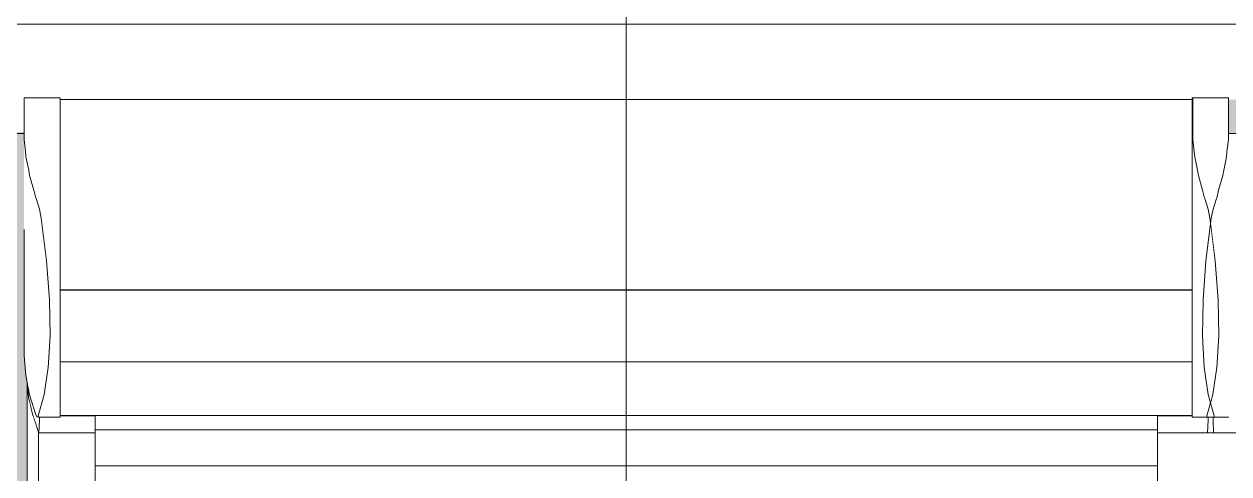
# Model space of a CAD drawing. Header units: metres. Extents: x -208 to 1512, y -277 to 123.
# Drawn here: x 3.47 to 4.325, y -14.47 to -14.15 of the extents above; entities that cross this region are included whole.
import ezdxf

# ---------------------------------------------------------------- set-up
doc = ezdxf.new("R2010")
doc.units = ezdxf.units.M
doc.header["$MEASUREMENT"] = 0
doc.linetypes.add('Wipeout_Contour', pattern=[1, 0, -1])
doc.layers.add('325 Dachfenster', color=7, linetype='Continuous')
doc.layers.add('330 Dachaufbau', color=7, linetype='Continuous')

# ---------------------------------------------------------------- blocks, each defined once
blk = doc.blocks.new('Dachfläche_27_4', base_point=(6.26, -10.4))
at = {"layer": '330 Dachaufbau', "linetype": 'Continuous', "lineweight": 0, "true_color": 0x000000}
h = blk.add_hatch(color=18, dxfattribs=at)
h.paths.add_polyline_path([(6.26, -13.58499), (3.315, -13.58499), (3.315, -11.155), (6.26, -11.155), (6.26, -10.4), (0.03813, -10.4), (0.05526, -15.07), (1.01714, -15.07), (1.01714, -14.22801), (2.76714, -14.22801), (2.76714, -15.07), (3.44551, -15.07), (3.44551, -14.22801), (5.19551, -14.22801), (5.19551, -15.07), (6.26, -15.07)])
h.paths.add_polyline_path([(1.06307, -12.8025), (1.06307, -11.20127), (2.76307, -11.20127), (2.76307, -12.8025)], flags=0)
at = {"layer": '330 Dachaufbau', "color": 7, "linetype": 'Continuous', "lineweight": 18, "flags": 128}
blk.add_lwpolyline([(5.19551, -14.22801), (3.44551, -14.22801)], dxfattribs=at)
blk = doc.blocks.new('DF Marker 27[480]_4', base_point=(3.89714, -14.94126))
at = {"layer": '325 Dachfenster', "color": 7, "linetype": 'Continuous', "lineweight": 13}
blk.add_line((3.89714, -18.69751), (3.89714, -13.04971), dxfattribs=at)
blk = doc.blocks.new('VELUX SlopeRoofBundle[22]_4')
at = {"color": 254, "linetype": 'Wipeout_Contour', "lineweight": 0, "ltscale": 116.382502}
blk.add_wipeout([(3.46951, -14.29623), (3.46954, -14.36991), (3.46954, -14.36427), (3.46954, -14.23224), (3.46953, -14.21873), (3.46952, -14.20997), (3.46951, -14.20261), (3.46951, -14.20473)], dxfattribs=at).dxf.layer = '325 Dachfenster'
at = {"color": 254, "linetype": 'Wipeout_Contour', "lineweight": 0, "ltscale": 59.419489}
blk.add_wipeout([(4.29914, -14.20261), (4.29914, -14.20997), (4.32477, -14.20997), (4.32478, -14.20261)], dxfattribs=at).dxf.layer = '325 Dachfenster'
at = {"color": 254, "linetype": 'Wipeout_Contour', "lineweight": 0, "ltscale": 59.486889}
blk.add_wipeout([(4.29914, -14.22906), (4.32475, -14.22906), (4.32476, -14.21873), (4.29914, -14.21873)], dxfattribs=at).dxf.layer = '325 Dachfenster'
at = {"color": 254, "linetype": 'Wipeout_Contour', "lineweight": 0, "ltscale": 74.403406}
blk.add_wipeout([(4.29914, -14.25402), (4.29914, -14.26816), (4.30643, -14.26816), (4.30344, -14.2578), (4.30276, -14.25402)], dxfattribs=at).dxf.layer = '325 Dachfenster'
at = {"color": 254, "linetype": 'Wipeout_Contour', "lineweight": 0, "ltscale": 105.531101}
blk.add_wipeout([(4.30633, -14.37154), (4.30761, -14.39403), (4.3105, -14.4134), (4.31214, -14.41924), (4.31214, -14.29168), (4.30884, -14.31829), (4.30676, -14.34615)], dxfattribs=at).dxf.layer = '325 Dachfenster'
at = {"color": 254, "linetype": 'Wipeout_Contour', "lineweight": 0, "ltscale": 58.984916}
blk.add_wipeout([(3.48753, -14.34615), (3.49514, -14.34615), (3.49514, -14.31829), (3.48545, -14.31829)], dxfattribs=at).dxf.layer = '325 Dachfenster'
at = {"color": 254, "linetype": 'Wipeout_Contour', "lineweight": 0, "ltscale": 59.307642}
blk.add_wipeout([(3.48379, -14.4134), (3.47929, -14.42938), (3.49514, -14.42938), (3.49514, -14.4134)], dxfattribs=at).dxf.layer = '325 Dachfenster'
at = {"color": 254, "linetype": 'Wipeout_Contour', "lineweight": 0, "ltscale": 58.542115}
blk.add_wipeout([(3.46951, -14.20261), (3.46952, -14.20997), (3.49514, -14.20997), (3.49514, -14.20261)], dxfattribs=at).dxf.layer = '325 Dachfenster'
at = {"color": 254, "linetype": 'Wipeout_Contour', "lineweight": 0, "ltscale": 59.450344}
blk.add_wipeout([(4.29914, -14.20997), (4.29914, -14.21873), (4.32476, -14.21873), (4.32477, -14.20997)], dxfattribs=at).dxf.layer = '325 Dachfenster'
at = {"color": 254, "linetype": 'Wipeout_Contour', "lineweight": 0, "ltscale": 74.052961}
blk.add_wipeout([(4.29914, -14.24087), (4.32379, -14.24087), (4.32474, -14.23224), (4.32475, -14.22906), (4.29914, -14.22906)], dxfattribs=at).dxf.layer = '325 Dachfenster'
at = {"color": 254, "linetype": 'Wipeout_Contour', "lineweight": 0, "ltscale": 73.115976}
blk.add_wipeout([(3.46954, -14.23224), (3.46954, -14.38588), (3.47084, -14.39979), (3.47084, -14.24443), (3.47049, -14.24087)], dxfattribs=at).dxf.layer = '325 Dachfenster'
at = {"color": 254, "linetype": 'Wipeout_Contour', "lineweight": 0, "ltscale": 59.248187}
blk.add_wipeout([(3.48668, -14.39403), (3.48379, -14.4134), (3.49514, -14.4134), (3.49514, -14.39403)], dxfattribs=at).dxf.layer = '325 Dachfenster'
at = {"color": 254, "linetype": 'Wipeout_Contour', "lineweight": 0, "ltscale": 75.108709}
blk.add_wipeout([(4.29914, -14.42938), (4.30929, -14.42938), (4.31214, -14.41924), (4.3105, -14.4134), (4.29914, -14.4134)], dxfattribs=at).dxf.layer = '325 Dachfenster'
at = {"layer": '325 Dachfenster', "linetype": 'Continuous', "lineweight": 0, "flags": 128}
blk.add_lwpolyline([(3.46951, -14.20473), (3.46951, -14.20261)], dxfattribs=at)
at = {"color": 254, "linetype": 'Wipeout_Contour', "lineweight": 0, "ltscale": 59.456602}
blk.add_wipeout([(4.32477, -14.20997), (4.32476, -14.21873), (4.32514, -14.21873), (4.32514, -14.20997)], dxfattribs=at).dxf.layer = '325 Dachfenster'
at = {"color": 254, "linetype": 'Wipeout_Contour', "lineweight": 0, "ltscale": 58.610535}
blk.add_wipeout([(3.46953, -14.21873), (3.46954, -14.22906), (3.49514, -14.22906), (3.49514, -14.21873)], dxfattribs=at).dxf.layer = '325 Dachfenster'
at = {"color": 254, "linetype": 'Wipeout_Contour', "lineweight": 0, "ltscale": 73.194466}
blk.add_wipeout([(3.47276, -14.25402), (3.47084, -14.24443), (3.47084, -14.39979), (3.47344, -14.41344), (3.47344, -14.2578)], dxfattribs=at).dxf.layer = '325 Dachfenster'
at = {"color": 254, "linetype": 'Wipeout_Contour', "lineweight": 0, "ltscale": 74.130403}
blk.add_wipeout([(4.29914, -14.25402), (4.32152, -14.25402), (4.32344, -14.24443), (4.32379, -14.24087), (4.29914, -14.24087)], dxfattribs=at).dxf.layer = '325 Dachfenster'
at = {"color": 254, "linetype": 'Wipeout_Contour', "lineweight": 0, "ltscale": 59.195118}
blk.add_wipeout([(3.48796, -14.37154), (3.48668, -14.39403), (3.49514, -14.39403), (3.49514, -14.37154)], dxfattribs=at).dxf.layer = '325 Dachfenster'
at = {"color": 254, "linetype": 'Wipeout_Contour', "lineweight": 0, "ltscale": 60.235191}
blk.add_wipeout([(4.29914, -14.39403), (4.29914, -14.4134), (4.3105, -14.4134), (4.30761, -14.39403)], dxfattribs=at).dxf.layer = '325 Dachfenster'
at = {"color": 254, "linetype": 'Wipeout_Contour', "lineweight": 0, "ltscale": 60.240365}
blk.add_wipeout([(4.29914, -14.42818), (4.27434, -14.42818), (4.27434, -14.42846), (4.29914, -14.42846)], dxfattribs=at).dxf.layer = '325 Dachfenster'
at = {"color": 254, "linetype": 'Wipeout_Contour', "lineweight": 0, "ltscale": 59.42536}
blk.add_wipeout([(4.32478, -14.20261), (4.32477, -14.20997), (4.32514, -14.20997), (4.32514, -14.20261)], dxfattribs=at).dxf.layer = '325 Dachfenster'
at = {"color": 254, "linetype": 'Wipeout_Contour', "lineweight": 0, "ltscale": 58.573442}
blk.add_wipeout([(3.46952, -14.20997), (3.46953, -14.21873), (3.49514, -14.21873), (3.49514, -14.20997)], dxfattribs=at).dxf.layer = '325 Dachfenster'
at = {"color": 254, "linetype": 'Wipeout_Contour', "lineweight": 0, "ltscale": 59.49319}
blk.add_wipeout([(4.32476, -14.21873), (4.32475, -14.22906), (4.32514, -14.22906), (4.32514, -14.21873)], dxfattribs=at).dxf.layer = '325 Dachfenster'
at = {"color": 254, "linetype": 'Wipeout_Contour', "lineweight": 0, "ltscale": 73.197684}
blk.add_wipeout([(3.46954, -14.22906), (3.46954, -14.23224), (3.47049, -14.24087), (3.49514, -14.24087), (3.49514, -14.22906)], dxfattribs=at).dxf.layer = '325 Dachfenster'
at = {"color": 254, "linetype": 'Wipeout_Contour', "lineweight": 0, "ltscale": 59.128905}
blk.add_wipeout([(3.49514, -14.34615), (3.48753, -14.34615), (3.48796, -14.37154), (3.49514, -14.37154)], dxfattribs=at).dxf.layer = '325 Dachfenster'
at = {"color": 254, "linetype": 'Wipeout_Contour', "lineweight": 0, "ltscale": 60.12513}
blk.add_wipeout([(4.30633, -14.37154), (4.29914, -14.37154), (4.29914, -14.39403), (4.30761, -14.39403)], dxfattribs=at).dxf.layer = '325 Dachfenster'
at = {"color": 254, "linetype": 'Wipeout_Contour', "lineweight": 0, "ltscale": 90.017106}
blk.add_wipeout([(4.27434, -14.44058), (4.30998, -14.44058), (4.31019, -14.43518), (4.31409, -14.43518), (4.31394, -14.43142), (4.27434, -14.43142)], dxfattribs=at).dxf.layer = '325 Dachfenster'
at = {"color": 254, "linetype": 'Wipeout_Contour', "lineweight": 0, "ltscale": 58.997788}
blk.add_wipeout([(3.49514, -14.20381), (3.49514, -14.21131), (4.29914, -14.21131), (4.29914, -14.20381)], dxfattribs=at).dxf.layer = '325 Dachfenster'
at = {"color": 254, "linetype": 'Wipeout_Contour', "lineweight": 0, "ltscale": 73.920569}
blk.add_wipeout([(4.32379, -14.24087), (4.32514, -14.24087), (4.32514, -14.22906), (4.32475, -14.22906), (4.32474, -14.23224)], dxfattribs=at).dxf.layer = '325 Dachfenster'
at = {"color": 254, "linetype": 'Wipeout_Contour', "lineweight": 0, "ltscale": 73.242631}
blk.add_wipeout([(3.47084, -14.24443), (3.47276, -14.25402), (3.49514, -14.25402), (3.49514, -14.24087), (3.47049, -14.24087)], dxfattribs=at).dxf.layer = '325 Dachfenster'
at = {"color": 254, "linetype": 'Wipeout_Contour', "lineweight": 0, "ltscale": 177.693144}
blk.add_wipeout([(3.47754, -14.42693), (3.47865, -14.4291), (3.47929, -14.42938), (3.48379, -14.4134), (3.48668, -14.39403), (3.48796, -14.37154), (3.48753, -14.34615), (3.48545, -14.31829), (3.48171, -14.28817), (3.48039, -14.2816), (3.47831, -14.27474), (3.47754, -14.27283)], dxfattribs=at).dxf.layer = '325 Dachfenster'
at = {"color": 254, "linetype": 'Wipeout_Contour', "lineweight": 0, "ltscale": 60.006681}
blk.add_wipeout([(4.29914, -14.34615), (4.29914, -14.37154), (4.30633, -14.37154), (4.30676, -14.34615)], dxfattribs=at).dxf.layer = '325 Dachfenster'
at = {"color": 254, "linetype": 'Wipeout_Contour', "lineweight": 0, "ltscale": 59.745324}
blk.add_wipeout([(3.49514, -14.39084), (3.49514, -14.41206), (4.29914, -14.41206), (4.29914, -14.39084)], dxfattribs=at).dxf.layer = '325 Dachfenster'
at = {"color": 254, "linetype": 'Wipeout_Contour', "lineweight": 0, "ltscale": 89.897216}
blk.add_wipeout([(4.27434, -14.43142), (4.31034, -14.43142), (4.31034, -14.42938), (4.29914, -14.42938), (4.29914, -14.42846), (4.27434, -14.42846)], dxfattribs=at).dxf.layer = '325 Dachfenster'
at = {"color": 254, "linetype": 'Wipeout_Contour', "lineweight": 0, "ltscale": 61.378308}
blk.add_wipeout([(4.27434, -14.44058), (4.27434, -15.01121), (4.27604, -15.01247), (4.27604, -14.44058)], dxfattribs=at).dxf.layer = '325 Dachfenster'
at = {"layer": '325 Dachfenster', "linetype": 'Continuous', "lineweight": 0, "flags": 128}
for points in [[(3.46951, -14.20261), (3.49514, -14.20261)], [(4.32514, -14.20261), (4.29951, -14.20261), (4.29914, -14.20261)], [(3.49514, -14.20381), (4.29914, -14.20381)]]:
    blk.add_lwpolyline(points, dxfattribs=at)
at = {"color": 254, "linetype": 'Wipeout_Contour', "lineweight": 0, "ltscale": 59.029}
blk.add_wipeout([(3.49514, -14.21131), (3.49514, -14.22001), (4.29914, -14.22001), (4.29914, -14.21131)], dxfattribs=at).dxf.layer = '325 Dachfenster'
at = {"color": 254, "linetype": 'Wipeout_Contour', "lineweight": 0, "ltscale": 74.053179}
blk.add_wipeout([(4.32152, -14.25402), (4.32514, -14.25402), (4.32514, -14.24087), (4.32379, -14.24087), (4.32344, -14.24443)], dxfattribs=at).dxf.layer = '325 Dachfenster'
at = {"color": 254, "linetype": 'Wipeout_Contour', "lineweight": 0, "ltscale": 73.283353}
blk.add_wipeout([(3.47344, -14.41344), (3.47754, -14.42693), (3.47754, -14.27283), (3.47643, -14.26816), (3.47344, -14.2578)], dxfattribs=at).dxf.layer = '325 Dachfenster'
at = {"color": 254, "linetype": 'Wipeout_Contour', "lineweight": 0, "ltscale": 59.946328}
blk.add_wipeout([(4.29914, -14.31829), (4.29914, -14.34615), (4.30676, -14.34615), (4.30884, -14.31829)], dxfattribs=at).dxf.layer = '325 Dachfenster'
at = {"color": 254, "linetype": 'Wipeout_Contour', "lineweight": 0, "ltscale": 59.702442}
blk.add_wipeout([(3.49514, -14.39), (3.49514, -14.39084), (4.29914, -14.39084), (4.29914, -14.39)], dxfattribs=at).dxf.layer = '325 Dachfenster'
at = {"color": 254, "linetype": 'Wipeout_Contour', "lineweight": 0, "ltscale": 60.159505}
blk.add_wipeout([(4.31379, -14.4134), (4.30929, -14.42938), (4.32514, -14.42938), (4.32514, -14.4134)], dxfattribs=at).dxf.layer = '325 Dachfenster'
at = {"color": 254, "linetype": 'Wipeout_Contour', "lineweight": 0, "ltscale": 179.081212}
blk.add_wipeout([(4.27604, -14.44058), (4.27604, -15.01247), (4.31144, -15.01247), (4.31144, -14.66834), (4.31284, -14.66834), (4.31284, -14.52047), (4.31144, -14.52047), (4.31144, -14.4862), (4.31284, -14.4862), (4.31284, -14.46404), (4.31144, -14.46404), (4.31144, -14.44058)], dxfattribs=at).dxf.layer = '325 Dachfenster'
at = {"layer": '325 Dachfenster', "linetype": 'Continuous', "lineweight": 0, "flags": 128}
for points in [[(3.46951, -14.29623), (3.46954, -14.36991)], [(3.46954, -14.38455), (3.46954, -14.36991)]]:
    blk.add_lwpolyline(points, dxfattribs=at)
at = {"color": 254, "linetype": 'Wipeout_Contour', "lineweight": 0, "ltscale": 59.065532}
blk.add_wipeout([(4.29914, -14.22001), (3.49514, -14.22001), (3.49514, -14.23026), (4.29914, -14.23026)], dxfattribs=at).dxf.layer = '325 Dachfenster'
at = {"color": 254, "linetype": 'Wipeout_Contour', "lineweight": 0, "ltscale": 73.284148}
blk.add_wipeout([(3.47276, -14.25402), (3.47344, -14.2578), (3.47643, -14.26816), (3.49514, -14.26816), (3.49514, -14.25402)], dxfattribs=at).dxf.layer = '325 Dachfenster'
at = {"color": 254, "linetype": 'Wipeout_Contour', "lineweight": 0, "ltscale": 58.855345}
blk.add_wipeout([(3.48171, -14.28817), (3.48545, -14.31829), (3.49514, -14.31829), (3.49514, -14.28817)], dxfattribs=at).dxf.layer = '325 Dachfenster'
at = {"color": 254, "linetype": 'Wipeout_Contour', "lineweight": 0, "ltscale": 74.27728}
blk.add_wipeout([(4.29914, -14.28817), (4.29914, -14.31829), (4.30884, -14.31829), (4.31214, -14.29168), (4.31171, -14.28817)], dxfattribs=at).dxf.layer = '325 Dachfenster'
at = {"color": 254, "linetype": 'Wipeout_Contour', "lineweight": 0, "ltscale": 59.655932}
blk.add_wipeout([(4.29914, -14.36652), (3.49514, -14.36652), (3.49514, -14.39), (4.29914, -14.39)], dxfattribs=at).dxf.layer = '325 Dachfenster'
at = {"color": 254, "linetype": 'Wipeout_Contour', "lineweight": 0, "ltscale": 60.102961}
blk.add_wipeout([(4.31668, -14.39403), (4.31379, -14.4134), (4.32514, -14.4134), (4.32514, -14.39403)], dxfattribs=at).dxf.layer = '325 Dachfenster'
at = {"color": 254, "linetype": 'Wipeout_Contour', "lineweight": 0, "ltscale": 58.896766}
blk.add_wipeout([(3.47274, -14.40977), (3.47144, -14.40294), (3.47144, -14.40295), (3.47274, -14.4152)], dxfattribs=at).dxf.layer = '325 Dachfenster'
at = {"color": 254, "linetype": 'Wipeout_Contour', "lineweight": 0, "ltscale": 103.448525}
blk.add_wipeout([(3.47544, -14.42002), (3.47544, -14.42737), (3.47944, -14.43932), (3.47944, -14.42938), (3.47929, -14.42938), (3.47865, -14.4291), (3.47754, -14.42693)], dxfattribs=at).dxf.layer = '325 Dachfenster'
at = {"color": 254, "linetype": 'Wipeout_Contour', "lineweight": 0, "ltscale": 90.517167}
blk.add_wipeout([(4.31019, -14.43518), (4.30998, -14.44058), (4.34994, -14.44058), (4.34994, -14.43142), (4.31394, -14.43142), (4.31409, -14.43518)], dxfattribs=at).dxf.layer = '325 Dachfenster'
at = {"layer": '325 Dachfenster', "linetype": 'Continuous', "lineweight": 0, "flags": 128}
blk.add_lwpolyline([(3.49514, -14.39), (4.29914, -14.39)], dxfattribs=at)
at = {"color": 254, "linetype": 'Wipeout_Contour', "lineweight": 0, "ltscale": 59.107922}
blk.add_wipeout([(3.49514, -14.23026), (3.49514, -14.242), (4.29914, -14.242), (4.29914, -14.23026)], dxfattribs=at).dxf.layer = '325 Dachfenster'
at = {"color": 254, "linetype": 'Wipeout_Contour', "lineweight": 0, "ltscale": 58.829659}
blk.add_wipeout([(3.48039, -14.2816), (3.48171, -14.28817), (3.49514, -14.28817), (3.49514, -14.2816)], dxfattribs=at).dxf.layer = '325 Dachfenster'
at = {"color": 254, "linetype": 'Wipeout_Contour', "lineweight": 0, "ltscale": 59.740164}
blk.add_wipeout([(4.29914, -14.2816), (4.29914, -14.28817), (4.31171, -14.28817), (4.31039, -14.2816)], dxfattribs=at).dxf.layer = '325 Dachfenster'
at = {"color": 254, "linetype": 'Wipeout_Contour', "lineweight": 0, "ltscale": 59.84648}
blk.add_wipeout([(4.31753, -14.34615), (4.32514, -14.34615), (4.32514, -14.31829), (4.31545, -14.31829)], dxfattribs=at).dxf.layer = '325 Dachfenster'
at = {"color": 254, "linetype": 'Wipeout_Contour', "lineweight": 0, "ltscale": 60.056718}
blk.add_wipeout([(4.31796, -14.37154), (4.31668, -14.39403), (4.32514, -14.39403), (4.32514, -14.37154)], dxfattribs=at).dxf.layer = '325 Dachfenster'
at = {"color": 254, "linetype": 'Wipeout_Contour', "lineweight": 0, "ltscale": 59.448922}
blk.add_wipeout([(3.47998, -14.44058), (3.51994, -14.44058), (3.51994, -14.43142), (3.48034, -14.43142)], dxfattribs=at).dxf.layer = '325 Dachfenster'
at = {"color": 254, "linetype": 'Wipeout_Contour', "lineweight": 0, "ltscale": 90.132946}
blk.add_wipeout([(4.31034, -14.42938), (4.31034, -14.43142), (4.34994, -14.43142), (4.34994, -14.42846), (4.32514, -14.42846), (4.32514, -14.42938)], dxfattribs=at).dxf.layer = '325 Dachfenster'
at = {"color": 254, "linetype": 'Wipeout_Contour', "lineweight": 0, "ltscale": 181.33872}
blk.add_wipeout([(4.31144, -14.52047), (4.31284, -14.52047), (4.31284, -14.66834), (4.31144, -14.66834), (4.31144, -15.01247), (4.34824, -15.01247), (4.34824, -14.44058), (4.31144, -14.44058), (4.31144, -14.46404), (4.31284, -14.46404), (4.31284, -14.4862), (4.31144, -14.4862)], dxfattribs=at).dxf.layer = '325 Dachfenster'
at = {"layer": '325 Dachfenster', "linetype": 'Continuous', "lineweight": 0, "flags": 128}
for points in [[(4.30998, -14.44058), (4.31034, -14.43142), (4.31034, -14.42938)], [(4.31394, -14.42938), (4.31394, -14.43142), (4.31431, -14.44058)]]:
    blk.add_lwpolyline(points, dxfattribs=at)
at = {"color": 254, "linetype": 'Wipeout_Contour', "lineweight": 0, "ltscale": 58.794056}
blk.add_wipeout([(3.47831, -14.27474), (3.48039, -14.2816), (3.49514, -14.2816), (3.49514, -14.27474)], dxfattribs=at).dxf.layer = '325 Dachfenster'
at = {"color": 254, "linetype": 'Wipeout_Contour', "lineweight": 0, "ltscale": 59.735574}
blk.add_wipeout([(4.29914, -14.27474), (4.29914, -14.2816), (4.31039, -14.2816), (4.30831, -14.27474)], dxfattribs=at).dxf.layer = '325 Dachfenster'
at = {"color": 254, "linetype": 'Wipeout_Contour', "lineweight": 0, "ltscale": 59.363965}
blk.add_wipeout([(4.29914, -14.28761), (3.49514, -14.28761), (3.49514, -14.31738), (4.29914, -14.31738)], dxfattribs=at).dxf.layer = '325 Dachfenster'
at = {"color": 254, "linetype": 'Wipeout_Contour', "lineweight": 0, "ltscale": 59.715063}
blk.add_wipeout([(4.32514, -14.28817), (4.31171, -14.28817), (4.31545, -14.31829), (4.32514, -14.31829)], dxfattribs=at).dxf.layer = '325 Dachfenster'
at = {"color": 254, "linetype": 'Wipeout_Contour', "lineweight": 0, "ltscale": 59.996989}
blk.add_wipeout([(4.32514, -14.34615), (4.31753, -14.34615), (4.31796, -14.37154), (4.32514, -14.37154)], dxfattribs=at).dxf.layer = '325 Dachfenster'
at = {"color": 254, "linetype": 'Wipeout_Contour', "lineweight": 0, "ltscale": 89.15926}
blk.add_wipeout([(3.47944, -14.43932), (3.47989, -14.4405), (3.47998, -14.44058), (3.48034, -14.43142), (3.48034, -14.42938), (3.47944, -14.42938)], dxfattribs=at).dxf.layer = '325 Dachfenster'
at = {"color": 254, "linetype": 'Wipeout_Contour', "lineweight": 0, "ltscale": 60.298523}
blk.add_wipeout([(4.32514, -14.42846), (4.34994, -14.42846), (4.34994, -14.42818), (4.32514, -14.42818)], dxfattribs=at).dxf.layer = '325 Dachfenster'
at = {"color": 254, "linetype": 'Wipeout_Contour', "lineweight": 0, "ltscale": 73.7761}
blk.add_wipeout([(3.47643, -14.26816), (3.47754, -14.27283), (3.47831, -14.27474), (3.49514, -14.27474), (3.49514, -14.26816)], dxfattribs=at).dxf.layer = '325 Dachfenster'
at = {"color": 254, "linetype": 'Wipeout_Contour', "lineweight": 0, "ltscale": 74.710305}
blk.add_wipeout([(4.29914, -14.26816), (4.29914, -14.27474), (4.30831, -14.27474), (4.30754, -14.27283), (4.30643, -14.26816)], dxfattribs=at).dxf.layer = '325 Dachfenster'
at = {"color": 254, "linetype": 'Wipeout_Contour', "lineweight": 0, "ltscale": 105.508984}
blk.add_wipeout([(4.31214, -14.29168), (4.31214, -14.41924), (4.31379, -14.4134), (4.31668, -14.39403), (4.31796, -14.37154), (4.31753, -14.34615), (4.31545, -14.31829)], dxfattribs=at).dxf.layer = '325 Dachfenster'
at = {"color": 254, "linetype": 'Wipeout_Contour', "lineweight": 0, "ltscale": 59.463035}
blk.add_wipeout([(3.49514, -14.31738), (3.49514, -14.33908), (4.29914, -14.33908), (4.29914, -14.31738)], dxfattribs=at).dxf.layer = '325 Dachfenster'
at = {"color": 254, "linetype": 'Wipeout_Contour', "lineweight": 0, "ltscale": 73.862606}
blk.add_wipeout([(3.47274, -14.4152), (3.47544, -14.42737), (3.47544, -14.42002), (3.47344, -14.41344), (3.47274, -14.40977)], dxfattribs=at).dxf.layer = '325 Dachfenster'
at = {"color": 254, "linetype": 'Wipeout_Contour', "lineweight": 0, "ltscale": 88.812028}
blk.add_wipeout([(3.49514, -14.42938), (3.48034, -14.42938), (3.48034, -14.43142), (3.51994, -14.43142), (3.51994, -14.42846), (3.49514, -14.42846)], dxfattribs=at).dxf.layer = '325 Dachfenster'
at = {"color": 254, "linetype": 'Wipeout_Contour', "lineweight": 0, "ltscale": 59.207547}
blk.add_wipeout([(3.49514, -14.25494), (3.49514, -14.26901), (4.29914, -14.26901), (4.29914, -14.25494)], dxfattribs=at).dxf.layer = '325 Dachfenster'
at = {"color": 254, "linetype": 'Wipeout_Contour', "lineweight": 0, "ltscale": 59.662422}
blk.add_wipeout([(4.30831, -14.27474), (4.31039, -14.2816), (4.32514, -14.2816), (4.32514, -14.27474)], dxfattribs=at).dxf.layer = '325 Dachfenster'
at = {"color": 254, "linetype": 'Wipeout_Contour', "lineweight": 0, "ltscale": 59.559883}
blk.add_wipeout([(3.49514, -14.36652), (4.29914, -14.36652), (4.29914, -14.34014), (3.49514, -14.34014)], dxfattribs=at).dxf.layer = '325 Dachfenster'
at = {"color": 254, "linetype": 'Wipeout_Contour', "lineweight": 0, "ltscale": 74.722305}
blk.add_wipeout([(3.47164, -14.40484), (3.47164, -14.97514), (3.47294, -14.98739), (3.47294, -14.4161), (3.47274, -14.4152)], dxfattribs=at).dxf.layer = '325 Dachfenster'
at = {"color": 254, "linetype": 'Wipeout_Contour', "lineweight": 0, "ltscale": 59.428378}
blk.add_wipeout([(3.51994, -14.42818), (3.49514, -14.42818), (3.49514, -14.42846), (3.51994, -14.42846)], dxfattribs=at).dxf.layer = '325 Dachfenster'
at = {"layer": '325 Dachfenster', "linetype": 'Continuous', "lineweight": 0, "flags": 128}
blk.add_lwpolyline([(3.47144, -14.40295), (3.47144, -14.40294)], dxfattribs=at)
at = {"color": 254, "linetype": 'Wipeout_Contour', "lineweight": 0, "ltscale": 59.155485}
blk.add_wipeout([(4.29914, -14.242), (3.49514, -14.242), (3.49514, -14.25494), (4.29914, -14.25494)], dxfattribs=at).dxf.layer = '325 Dachfenster'
at = {"color": 254, "linetype": 'Wipeout_Contour', "lineweight": 0, "ltscale": 59.246238}
blk.add_wipeout([(3.49514, -14.27509), (4.29914, -14.27509), (4.29914, -14.26901), (3.49514, -14.26901)], dxfattribs=at).dxf.layer = '325 Dachfenster'
at = {"color": 254, "linetype": 'Wipeout_Contour', "lineweight": 0, "ltscale": 59.699526}
blk.add_wipeout([(4.32514, -14.2816), (4.31039, -14.2816), (4.31171, -14.28817), (4.32514, -14.28817)], dxfattribs=at).dxf.layer = '325 Dachfenster'
at = {"color": 254, "linetype": 'Wipeout_Contour', "lineweight": 0, "ltscale": 59.506421}
blk.add_wipeout([(3.49514, -14.3393), (3.49514, -14.33986), (4.29914, -14.33986), (4.29914, -14.3393)], dxfattribs=at).dxf.layer = '325 Dachfenster'
at = {"color": 254, "linetype": 'Wipeout_Contour', "lineweight": 0, "ltscale": 74.768251}
blk.add_wipeout([(3.47294, -14.4161), (3.47294, -14.98739), (3.47564, -14.99956), (3.47564, -14.42797), (3.47544, -14.42737)], dxfattribs=at).dxf.layer = '325 Dachfenster'
at = {"color": 254, "linetype": 'Wipeout_Contour', "lineweight": 0, "ltscale": 59.817225}
blk.add_wipeout([(3.49514, -14.41206), (3.49514, -14.42818), (4.29914, -14.42818), (4.29914, -14.41206)], dxfattribs=at).dxf.layer = '325 Dachfenster'
at = {"color": 254, "linetype": 'Wipeout_Contour', "lineweight": 0, "ltscale": 59.866564}
blk.add_wipeout([(3.51994, -14.43497), (4.27434, -14.43497), (4.27434, -14.43265), (3.51994, -14.43265)], dxfattribs=at).dxf.layer = '325 Dachfenster'
at = {"layer": '325 Dachfenster', "linetype": 'Continuous', "lineweight": 0, "flags": 128}
blk.add_lwpolyline([(4.32514, -14.42938), (4.30929, -14.42938), (4.29914, -14.42938)], dxfattribs=at)
at = {"color": 254, "linetype": 'Wipeout_Contour', "lineweight": 0, "ltscale": 74.39722}
blk.add_wipeout([(4.30276, -14.25402), (4.30344, -14.2578), (4.30643, -14.26816), (4.32514, -14.26816), (4.32514, -14.25402)], dxfattribs=at).dxf.layer = '325 Dachfenster'
at = {"color": 254, "linetype": 'Wipeout_Contour', "lineweight": 0, "ltscale": 59.270361}
blk.add_wipeout([(4.29914, -14.27509), (3.49514, -14.27509), (3.49514, -14.28152), (4.29914, -14.28152)], dxfattribs=at).dxf.layer = '325 Dachfenster'
at = {"color": 254, "linetype": 'Wipeout_Contour', "lineweight": 0, "ltscale": 59.504916}
blk.add_wipeout([(3.49514, -14.3393), (4.29914, -14.3393), (4.29914, -14.33908), (3.49514, -14.33908)], dxfattribs=at).dxf.layer = '325 Dachfenster'
at = {"color": 254, "linetype": 'Wipeout_Contour', "lineweight": 0, "ltscale": 74.825822}
blk.add_wipeout([(3.47564, -14.42797), (3.47564, -14.99956), (3.47964, -15.01151), (3.47964, -14.43984), (3.47944, -14.43932)], dxfattribs=at).dxf.layer = '325 Dachfenster'
at = {"layer": '325 Dachfenster', "linetype": 'Continuous', "lineweight": 0, "flags": 128}
for points in [[(3.47929, -14.42938), (3.48379, -14.4134), (3.48668, -14.39403), (3.48796, -14.37154), (3.48753, -14.34615), (3.48545, -14.31829), (3.48171, -14.28817), (3.48039, -14.2816), (3.47831, -14.27474), (3.47754, -14.27283), (3.47643, -14.26816), (3.47344, -14.2578), (3.47276, -14.25402), (3.47084, -14.24443), (3.47049, -14.24087), (3.46954, -14.23224), (3.46954, -14.22906), (3.46953, -14.21873), (3.46952, -14.20997), (3.46951, -14.20261)], [(3.47865, -14.4291), (3.47754, -14.42693), (3.47344, -14.41344), (3.47084, -14.39979), (3.46954, -14.38588), (3.46954, -14.38455)], [(3.47164, -14.97514), (3.47164, -14.40484)], [(3.47865, -14.4291), (3.47929, -14.42938)], [(3.47929, -14.42938), (3.49514, -14.42938)]]:
    blk.add_lwpolyline(points, dxfattribs=at)
at = {"color": 254, "linetype": 'Wipeout_Contour', "lineweight": 0, "ltscale": 74.883632}
blk.add_wipeout([(4.30643, -14.26816), (4.30754, -14.27283), (4.30831, -14.27474), (4.32514, -14.27474), (4.32514, -14.26816)], dxfattribs=at).dxf.layer = '325 Dachfenster'
at = {"color": 254, "linetype": 'Wipeout_Contour', "lineweight": 0, "ltscale": 59.294472}
blk.add_wipeout([(3.49514, -14.28152), (3.49514, -14.28761), (4.29914, -14.28761), (4.29914, -14.28152)], dxfattribs=at).dxf.layer = '325 Dachfenster'
at = {"color": 254, "linetype": 'Wipeout_Contour', "lineweight": 0, "ltscale": 59.508052}
blk.add_wipeout([(3.49514, -14.34014), (4.29914, -14.34014), (4.29914, -14.33986), (3.49514, -14.33986)], dxfattribs=at).dxf.layer = '325 Dachfenster'
at = {"color": 254, "linetype": 'Wipeout_Contour', "lineweight": 0, "ltscale": 89.479069}
blk.add_wipeout([(3.47964, -14.43984), (3.47964, -15.01151), (3.48144, -15.01247), (3.48144, -14.44058), (3.47998, -14.44058), (3.47989, -14.4405)], dxfattribs=at).dxf.layer = '325 Dachfenster'
at = {"layer": '325 Dachfenster', "linetype": 'Continuous', "lineweight": 0, "flags": 128}
for points in [[(3.49514, -14.20261), (3.49514, -14.20997), (3.49514, -14.21873), (3.49514, -14.22906), (3.49514, -14.24087), (3.49514, -14.25402), (3.49514, -14.26816), (3.49514, -14.27474), (3.49514, -14.2816), (3.49514, -14.28817), (3.49514, -14.31829), (3.49514, -14.34615), (3.49514, -14.37154), (3.49514, -14.39403), (3.49514, -14.4134), (3.49514, -14.42938)], [(4.29914, -14.20261), (4.29914, -14.20997), (4.29914, -14.21873), (4.29914, -14.22906), (4.29914, -14.24087), (4.29914, -14.25402), (4.29914, -14.26816), (4.29914, -14.27474), (4.29914, -14.2816), (4.29914, -14.28817), (4.29914, -14.31829), (4.29914, -14.34615), (4.29914, -14.37154), (4.29914, -14.39403), (4.29914, -14.4134), (4.29914, -14.42938)], [(4.29951, -14.20261), (4.29952, -14.20997), (4.29953, -14.21873), (4.29954, -14.22906), (4.29954, -14.23224), (4.30049, -14.24087), (4.30084, -14.24443), (4.30276, -14.25402), (4.30344, -14.2578), (4.30643, -14.26816), (4.30754, -14.27283), (4.30831, -14.27474), (4.31039, -14.2816), (4.31171, -14.28817), (4.31545, -14.31829), (4.31753, -14.34615), (4.31796, -14.37154), (4.31668, -14.39403), (4.31379, -14.4134), (4.30929, -14.42938)], [(4.32478, -14.20261), (4.32477, -14.20997), (4.32476, -14.21873), (4.32475, -14.22906), (4.32474, -14.23224), (4.32379, -14.24087), (4.32344, -14.24443), (4.32152, -14.25402), (4.32084, -14.2578), (4.31786, -14.26816), (4.31674, -14.27283), (4.31598, -14.27474), (4.3139, -14.2816), (4.31258, -14.28817), (4.30884, -14.31829), (4.30676, -14.34615), (4.30633, -14.37154), (4.30761, -14.39403), (4.3105, -14.4134), (4.315, -14.42938)], [(3.49514, -14.33908), (4.29914, -14.33908)]]:
    blk.add_lwpolyline(points, dxfattribs=at)
at = {"color": 254, "linetype": 'Wipeout_Contour', "lineweight": 0, "ltscale": 60.589515}
blk.add_wipeout([(3.48144, -14.44058), (3.48144, -15.01247), (3.51824, -15.01247), (3.51824, -14.44058)], dxfattribs=at).dxf.layer = '325 Dachfenster'
at = {"layer": '325 Dachfenster', "linetype": 'Continuous', "lineweight": 0, "flags": 128}
for points in [[(3.47144, -14.40295), (3.47274, -14.4152), (3.47544, -14.42737), (3.47944, -14.43932), (3.47989, -14.4405)], [(3.47998, -14.44058), (3.48034, -14.43142), (3.48034, -14.42938)], [(3.47964, -15.01151), (3.47964, -14.43984)], [(3.47989, -14.4405), (3.47998, -14.44058)]]:
    blk.add_lwpolyline(points, dxfattribs=at)
at = {"color": 254, "linetype": 'Wipeout_Contour', "lineweight": 0, "ltscale": 60.603457}
blk.add_wipeout([(3.51824, -14.44058), (3.51824, -15.01247), (3.51994, -15.01121), (3.51994, -14.44058)], dxfattribs=at).dxf.layer = '325 Dachfenster'
at = {"color": 254, "linetype": 'Wipeout_Contour', "lineweight": 0, "ltscale": 59.99373}
blk.add_wipeout([(3.51994, -14.46963), (4.27434, -14.46963), (4.27434, -14.46389), (3.51994, -14.46389)], dxfattribs=at).dxf.layer = '325 Dachfenster'
at = {"color": 254, "linetype": 'Wipeout_Contour', "lineweight": 0, "ltscale": 59.97297}
blk.add_wipeout([(3.51994, -14.46237), (4.27434, -14.46237), (4.27434, -14.46042), (3.51994, -14.46042)], dxfattribs=at).dxf.layer = '325 Dachfenster'
at = {"color": 254, "linetype": 'Wipeout_Contour', "lineweight": 0, "ltscale": 60.004952}
blk.add_wipeout([(3.51994, -14.46976), (4.27434, -14.46976), (4.27434, -14.46963), (3.51994, -14.46963)], dxfattribs=at).dxf.layer = '325 Dachfenster'
at = {"color": 254, "linetype": 'Wipeout_Contour', "lineweight": 0, "ltscale": 59.964752}
blk.add_wipeout([(4.27434, -14.45811), (3.51994, -14.45811), (3.51994, -14.46042), (4.27434, -14.46042)], dxfattribs=at).dxf.layer = '325 Dachfenster'
at = {"color": 254, "linetype": 'Wipeout_Contour', "lineweight": 0, "ltscale": 59.979659}
blk.add_wipeout([(3.51994, -14.46237), (3.51994, -14.46389), (4.27434, -14.46389), (4.27434, -14.46237)], dxfattribs=at).dxf.layer = '325 Dachfenster'
at = {"layer": '325 Dachfenster', "linetype": 'Continuous', "lineweight": 0, "flags": 128}
blk.add_lwpolyline([(4.27434, -14.46389), (3.51994, -14.46389)], dxfattribs=at)
at = {"color": 254, "linetype": 'Wipeout_Contour', "lineweight": 0, "ltscale": 59.954982}
blk.add_wipeout([(3.51994, -14.45535), (3.51994, -14.45811), (4.27434, -14.45811), (4.27434, -14.45535)], dxfattribs=at).dxf.layer = '325 Dachfenster'
at = {"color": 254, "linetype": 'Wipeout_Contour', "lineweight": 0, "ltscale": 59.943788}
blk.add_wipeout([(3.51994, -14.4523), (3.51994, -14.45535), (4.27434, -14.45535), (4.27434, -14.4523)], dxfattribs=at).dxf.layer = '325 Dachfenster'
at = {"color": 254, "linetype": 'Wipeout_Contour', "lineweight": 0, "ltscale": 59.931173}
blk.add_wipeout([(3.51994, -14.44881), (3.51994, -14.4523), (4.27434, -14.4523), (4.27434, -14.44881)], dxfattribs=at).dxf.layer = '325 Dachfenster'
at = {"color": 254, "linetype": 'Wipeout_Contour', "lineweight": 0, "ltscale": 59.917263}
blk.add_wipeout([(3.51994, -14.44881), (4.27434, -14.44881), (4.27434, -14.44509), (3.51994, -14.44509)], dxfattribs=at).dxf.layer = '325 Dachfenster'
at = {"color": 254, "linetype": 'Wipeout_Contour', "lineweight": 0, "ltscale": 59.902604}
blk.add_wipeout([(3.51994, -14.44509), (4.27434, -14.44509), (4.27434, -14.44121), (3.51994, -14.44121)], dxfattribs=at).dxf.layer = '325 Dachfenster'
at = {"color": 254, "linetype": 'Wipeout_Contour', "lineweight": 0, "ltscale": 59.881469}
blk.add_wipeout([(3.51994, -14.43844), (4.27434, -14.43844), (4.27434, -14.43692), (3.51994, -14.43692)], dxfattribs=at).dxf.layer = '325 Dachfenster'
at = {"color": 254, "linetype": 'Wipeout_Contour', "lineweight": 0, "ltscale": 59.874781}
blk.add_wipeout([(3.51994, -14.43692), (4.27434, -14.43692), (4.27434, -14.43497), (3.51994, -14.43497)], dxfattribs=at).dxf.layer = '325 Dachfenster'
at = {"color": 254, "linetype": 'Wipeout_Contour', "lineweight": 0, "ltscale": 59.856796}
blk.add_wipeout([(3.51994, -14.4299), (3.51994, -14.43265), (4.27434, -14.43265), (4.27434, -14.4299)], dxfattribs=at).dxf.layer = '325 Dachfenster'
at = {"color": 254, "linetype": 'Wipeout_Contour', "lineweight": 0, "ltscale": 59.891841}
blk.add_wipeout([(3.51994, -14.44062), (4.27434, -14.44062), (4.27434, -14.44012), (3.51994, -14.44012)], dxfattribs=at).dxf.layer = '325 Dachfenster'
at = {"color": 254, "linetype": 'Wipeout_Contour', "lineweight": 0, "ltscale": 59.84816}
blk.add_wipeout([(3.51994, -14.4299), (4.27434, -14.4299), (4.27434, -14.42818), (3.51994, -14.42818)], dxfattribs=at).dxf.layer = '325 Dachfenster'
at = {"color": 254, "linetype": 'Wipeout_Contour', "lineweight": 0, "ltscale": 59.893373}
blk.add_wipeout([(3.51994, -14.44069), (3.51994, -14.44085), (4.27434, -14.44085), (4.27434, -14.44069)], dxfattribs=at).dxf.layer = '325 Dachfenster'
at = {"layer": '325 Dachfenster', "linetype": 'Continuous', "lineweight": 0, "flags": 128}
for points in [[(3.49514, -14.42818), (4.29914, -14.42818)], [(3.49514, -14.42846), (3.51994, -14.42846)], [(3.51994, -14.42846), (3.51994, -14.42818)], [(4.27434, -14.42818), (4.27434, -14.42846)], [(4.27434, -14.42846), (4.29914, -14.42846)]]:
    blk.add_lwpolyline(points, dxfattribs=at)
at = {"color": 254, "linetype": 'Wipeout_Contour', "lineweight": 0, "ltscale": 59.890088}
blk.add_wipeout([(3.51994, -14.44012), (4.27434, -14.44012), (4.27434, -14.43972), (3.51994, -14.43972)], dxfattribs=at).dxf.layer = '325 Dachfenster'
at = {"color": 254, "linetype": 'Wipeout_Contour', "lineweight": 0, "ltscale": 59.888655}
blk.add_wipeout([(4.27434, -14.43938), (3.51994, -14.43938), (3.51994, -14.43972), (4.27434, -14.43972)], dxfattribs=at).dxf.layer = '325 Dachfenster'
at = {"color": 254, "linetype": 'Wipeout_Contour', "lineweight": 0, "ltscale": 59.886203}
blk.add_wipeout([(3.51994, -14.43844), (3.51994, -14.43938), (4.27434, -14.43938), (4.27434, -14.43844)], dxfattribs=at).dxf.layer = '325 Dachfenster'
at = {"color": 254, "linetype": 'Wipeout_Contour', "lineweight": 0, "ltscale": 59.894372}
blk.add_wipeout([(3.51994, -14.44085), (3.51994, -14.44121), (4.27434, -14.44121), (4.27434, -14.44085)], dxfattribs=at).dxf.layer = '325 Dachfenster'
at = {"color": 254, "linetype": 'Wipeout_Contour', "lineweight": 0, "ltscale": 59.892933}
blk.add_wipeout([(3.51994, -14.44062), (3.51994, -14.44069), (4.27434, -14.44069), (4.27434, -14.44062)], dxfattribs=at).dxf.layer = '325 Dachfenster'
at = {"layer": '325 Dachfenster', "linetype": 'Continuous', "lineweight": 0}
blk.add_line((3.89714, -18.69751), (3.89714, -13.04971), dxfattribs=at)
at = {"layer": '325 Dachfenster', "linetype": 'Continuous', "lineweight": 0, "flags": 128}
for points in [[(3.51994, -14.42846), (3.51994, -14.43142), (3.51994, -14.44058)], [(4.27434, -14.42846), (4.27434, -14.43142), (4.27434, -14.44058)], [(3.47998, -14.44058), (3.51994, -14.44058)], [(4.27434, -14.43844), (3.51994, -14.43844)], [(3.51994, -15.01121), (3.51994, -14.44058)], [(4.27434, -15.01121), (4.27434, -14.44058)], [(4.34994, -14.44058), (4.30998, -14.44058), (4.27434, -14.44058)]]:
    blk.add_lwpolyline(points, dxfattribs=at)
at = {"layer": '325 Dachfenster', "color": 7, "lineweight": 13}
blk.add_blockref('DF Marker 27[480]_4', (3.89714, -14.94126), dxfattribs=at)
blk = doc.blocks.new('Dachfläche_38_4', base_point=(5.19214, -14.84386))
at = {"layer": '325 Dachfenster', "linetype": 'Continuous', "lineweight": 0, "true_color": 0x000000}
blk.add_hatch(color=18, dxfattribs=at).paths.add_polyline_path([(3.43214, -14.2255), (3.44551, -14.71717), (3.44551, -14.84385), (3.47164, -14.84385), (3.47164, -14.40484), (3.47144, -14.40295), (3.47144, -14.40294), (3.47084, -14.39979), (3.46954, -14.38588), (3.46954, -14.37759), (3.46954, -14.36991), (3.46951, -14.29682), (3.46951, -14.28642), (3.46951, -14.28437), (3.46951, -14.22694)])
at = {"color": 254, "linetype": 'Wipeout_Contour', "lineweight": 0, "ltscale": 88.478066}
blk.add_wipeout([(5.15728, -13.5322), (3.43214, -13.5322), (3.43214, -14.15444), (3.44551, -14.15444), (3.44551, -14.15023), (5.15728, -14.15023)], dxfattribs=at).dxf.layer = '325 Dachfenster'
at = {"color": 254, "linetype": 'Wipeout_Contour', "lineweight": 0, "ltscale": 270.380338}
blk.add_wipeout([(3.44551, -14.15023), (3.44551, -14.22601), (3.46951, -14.22694), (3.46951, -14.20473), (3.46951, -14.20261), (3.49514, -14.20261), (3.49514, -14.20381), (4.29914, -14.20381), (4.29914, -14.20261), (4.32514, -14.20261), (4.32514, -14.20381), (5.12914, -14.20381), (5.12914, -14.20261), (5.15478, -14.20261), (5.15478, -14.20473), (5.15478, -14.22801), (5.19214, -14.22801), (5.19214, -14.15023)], dxfattribs=at).dxf.layer = '325 Dachfenster'
at = {"layer": '325 Dachfenster', "color": 7, "linetype": 'Continuous', "lineweight": 13, "true_color": 0xf4f4f4, "flags": 128}
blk.add_lwpolyline([(3.44551, -14.15023), (5.19214, -14.15023)], dxfattribs=at)
at = {"layer": '325 Dachfenster', "linetype": 'Continuous', "lineweight": 0}
blk.add_blockref('VELUX SlopeRoofBundle[22]_4', (0, 0), dxfattribs=at)

msp = doc.modelspace()

# ---------------------------------------------------------------- block references
at = {"layer": '330 Dachaufbau', "color": 7, "linetype": 'Continuous', "lineweight": 18}
msp.add_blockref('Dachfläche_27_4', (6.26, -10.4), dxfattribs=at)

# ---------------------------------------------------------------- next in the draw order: block references
at = {"layer": '325 Dachfenster', "color": 7, "linetype": 'Continuous', "lineweight": 13, "true_color": 0xf4f4f4}
msp.add_blockref('Dachfläche_38_4', (5.19214, -14.84386), dxfattribs=at)

doc.saveas('drawing.dxf')
